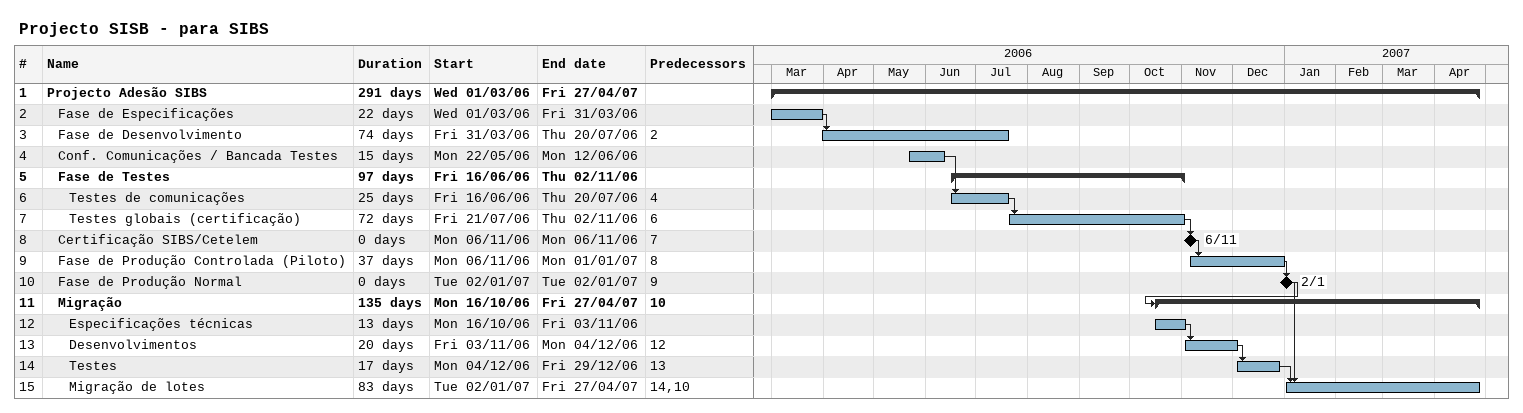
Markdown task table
Projecto SISB - para SIBS

| ID | Level | Task | Duration | Start | Finish | Predecessors |
|---|---|---|---|---|---|---|
| 1 | 1 | **Projecto Adesão SIBS** | 291d | 2006-03-01 | 2007-04-27 |  |
| 2 | 2 | Fase de Especificações | 22d | 2006-03-01 | 2006-03-31 |  |
| 3 | 2 | Fase de Desenvolvimento | 74d | 2006-03-31 | 2006-07-20 | 2 |
| 4 | 2 | Conf. Comunicações / Bancada Testes | 15d | 2006-05-22 | 2006-06-12 |  |
| 5 | 2 | **Fase de Testes** | 97d | 2006-06-16 | 2006-11-02 |  |
| 6 | 3 | Testes de comunicações | 25d | 2006-06-16 | 2006-07-20 | 4 |
| 7 | 3 | Testes globais (certificação) | 72d | 2006-07-21 | 2006-11-02 | 6 |
| 8 | 2 | Certificação SIBS/Cetelem | 0d | 2006-11-06 | 2006-11-06 | 7 |
| 9 | 2 | Fase de Produção Controlada (Piloto) | 37d | 2006-11-06 | 2007-01-01 | 8 |
| 10 | 2 | Fase de Produção Normal | 0d | 2007-01-02 | 2007-01-02 | 9 |
| 11 | 2 | **Migração** | 135d | 2006-10-16 | 2007-04-27 | 10 |
| 12 | 3 | Especificações técnicas | 13d | 2006-10-16 | 2006-11-03 |  |
| 13 | 3 | Desenvolvimentos | 20d | 2006-11-03 | 2006-12-04 | 12 |
| 14 | 3 | Testes | 17d | 2006-12-04 | 2006-12-29 | 13 |
| 15 | 3 | Migração de lotes | 83d | 2007-01-02 | 2007-04-27 | 14, 10 |
